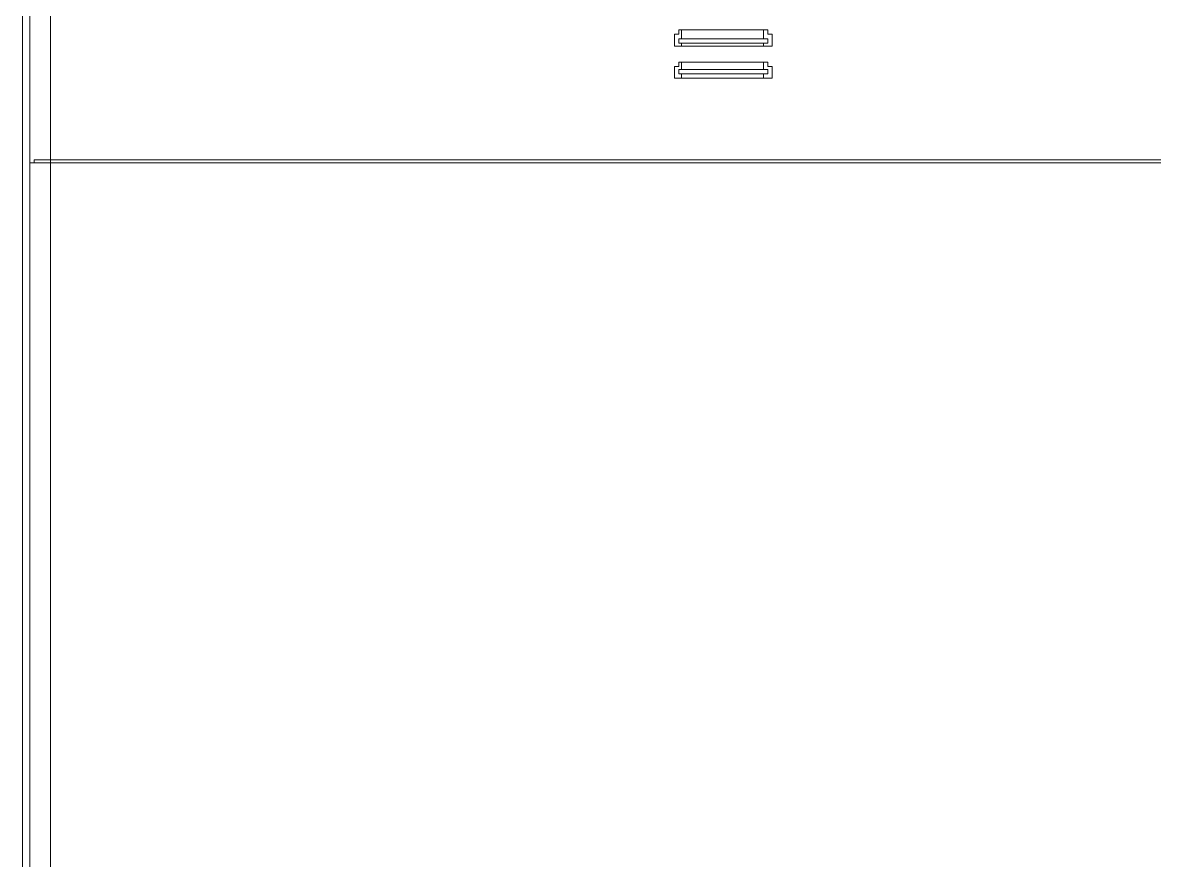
# Model space of a CAD drawing. Header units: millimetres. Extents: x 41 to 1635, y 11 to 1528.
# Drawn here: x 1007 to 1065.5, y 1069.7 to 1113.1 of the extents above; entities that cross this region are included whole.
import ezdxf

# ---------------------------------------------------------------- set-up
doc = ezdxf.new("R2010")
doc.units = ezdxf.units.MM
doc.header["$LTSCALE"] = 8
doc.layers.get('0').update_dxf_attribs({"linetype": 'CONTINUOUS'})
doc.layers.get('Defpoints').update_dxf_attribs({"linetype": 'CONTINUOUS'})

# ---------------------------------------------------------------- blocks, each defined once
blk = doc.blocks.new('Delta Drive')
at = {"layer": 'Defpoints', "lineweight": 0}
for points in [[(0.10917, -1.795), (0.00917, -1.795), (0.00917, -1.49917), (0.00667, -1.49917), (0.00667, -1.4975), (0, -1.4975), (0, -1.495), (-0.00417, -1.495), (-0.00417, -1.4925), (-0.00667, -1.4925), (-0.00667, -1.49083), (-0.00917, -1.48833), (-0.00917, -1.48583), (-0.01083, -1.48583), (-0.01083, -1.47917), (-0.01333, -1.47917), (-0.01333, -1.4775), (-0.01333, -0.30417), (-0.01333, -0.3), (-0.01333, -0.3025), (-0.01333, -0.30417)], [(0.77, -0.865), (0.78083, -0.865), (0.78083, -0.885), (0.78083, -0.8875), (0.77917, -0.8875), (0.77667, -0.89), (0.77, -0.89), (0.77, -1.04583), (0.0025, -1.04583), (0.0025, -0.89), (0.0025, -0.8875), (0.0025, -0.865), (-0.00917, -0.865), (-0.01083, -0.865)], [(0.0425, -1.4975), (0.0425, -1.49917), (0.03583, -1.49917), (0.03333, -1.49917), (0.01333, -1.49917), (0.01083, -1.49917), (0.00917, -1.49917), (0.01333, -1.495), (0.00667, -1.495), (0.00417, -1.4925), (0.0025, -1.4925), (0, -1.49083), (-0.0025, -1.49083), (-0.0025, -1.48833), (-0.00417, -1.48833), (-0.00417, -1.48583), (-0.00667, -1.48583), (-0.00667, -1.48167), (-0.00917, -1.48167), (-0.00917, -1.4725), (-0.00917, -1.0475), (-0.00917, -0.885)], [(0.3625, -0.97167), (0.3625, -0.97667), (0.36083, -0.97667), (0.36083, -0.97917), (0.3625, -0.97917), (0.3625, -0.98083)], [(0.40917, -0.98083), (0.40917, -0.97917), (0.41167, -0.97917), (0.41167, -0.97667), (0.40917, -0.97667), (0.40917, -0.97167)], [(0.40917, -0.97667), (0.3625, -0.97667)], [(0.3625, -0.97917), (0.40917, -0.97917)], [(0.3625, -0.99417), (0.3625, -0.99)], [(0.40917, -0.99417), (0.40917, -0.99)], [(0.3625, -0.99667), (0.3625, -0.99917)], [(0.40917, -0.99667), (0.40917, -0.99917)], [(0.75917, -1.495), (0.01333, -1.495), (0.01333, -1.48583), (0.00917, -1.48583), (0.00917, -1.48417), (0.00667, -1.48417), (0.00417, -1.48167), (0.0025, -1.47917), (0.0025, -1.475), (0.0025, -1.0475), (0.0025, -1.04583), (-0.00667, -1.04583), (-0.00667, -1.0475), (-0.00917, -1.0475), (0.0025, -1.0475), (0.77, -1.0475)]]:
    blk.add_lwpolyline(points, dxfattribs=at)
for points in [[(0.3625, -0.97167), (0.36083, -0.97167), (0.36083, -0.97417), (0.35833, -0.97417), (0.35833, -0.98083), (0.3625, -0.98083), (0.40917, -0.98083), (0.41417, -0.98083), (0.41417, -0.97417), (0.41167, -0.97417), (0.41167, -0.97167), (0.40917, -0.97167)], [(0.40917, -0.99), (0.3625, -0.99), (0.36083, -0.99), (0.36083, -0.9925), (0.35833, -0.9925), (0.35833, -0.99917), (0.3625, -0.99917), (0.40917, -0.99917), (0.41417, -0.99917), (0.41417, -0.9925), (0.41167, -0.9925), (0.41167, -0.99)], [(0.40917, -0.99417), (0.3625, -0.99417), (0.36083, -0.99417), (0.36083, -0.99667), (0.3625, -0.99667), (0.40917, -0.99667), (0.41167, -0.99667), (0.41167, -0.99417)]]:
    blk.add_lwpolyline(points, close=True, dxfattribs=at)

msp = doc.modelspace()

# ---------------------------------------------------------------- block references
at = {"xscale": 90.77036714357496, "yscale": 90.77036714357496, "zscale": 90.77036714357496}
msp.add_blockref('Delta Drive', (1008.175, 1200.904), dxfattribs=at)

doc.saveas('drawing.dxf')
